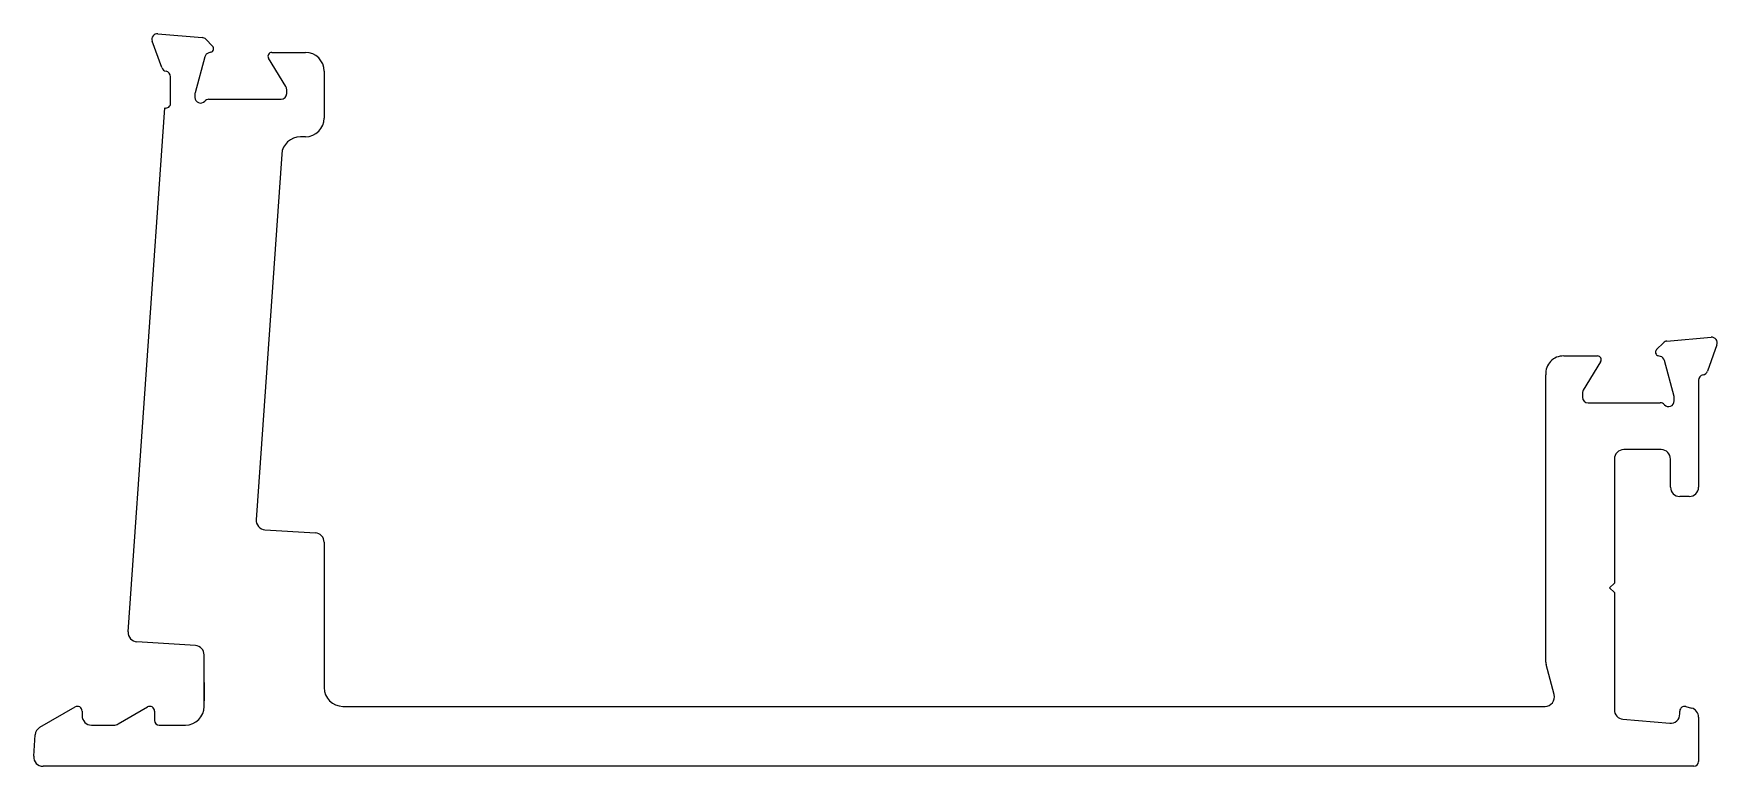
# Model space of a CAD drawing. Extents: x -43.8 to 46.1, y 4.1 to 43.2.
import ezdxf

# ---------------------------------------------------------------- set-up
doc = ezdxf.new("R2010")
doc.units = 0
doc.layers.add('PROFILE', color=1, linetype='CONTINUOUS')

msp = doc.modelspace()

# ---------------------------------------------------------------- linework, layer by layer
at = {"layer": 'PROFILE', "color": 7}
for p, q in [((-37.12, 43.241), (-34.754, 43.034)), ((-36.914, 41.429), (-37.428, 42.84)), ((-34.568, 42.948), (-34.204, 42.584)), ((-34.619, 42.007), (-35.135, 40.08)), ((-34.294, 42.249), (-34.407, 42.219)), ((-30.29, 40.42), (-31.216, 41.938)), ((-31.046, 42.242), (-31.046, 42.242)), ((-31.046, 42.242), (-29.246, 42.242)), ((-36.446, 39.525), (-36.446, 40.945)), ((-28.246, 41.242), (-28.246, 38.742)), ((-35.146, 40.003), (-35.146, 39.842)), ((-34.398, 39.742), (-30.546, 39.742)), ((-30.246, 40.042), (-30.246, 40.264)), ((-38.71, 11.316), (-36.755, 39.282)), ((-29.246, 37.742), (-29.514, 37.742)), ((-30.512, 36.812), (-31.876, 17.305)), ((43.452, 26.834), (45.817, 27.041)), ((42.902, 26.384), (43.266, 26.748)), ((46.125, 26.64), (45.612, 25.229)), ((37.943, 26.042), (39.743, 26.042)), ((39.914, 25.738), (38.987, 24.22)), ((43.105, 26.019), (42.991, 26.049)), ((43.833, 23.88), (43.317, 25.807)), ((36.979, 9.708), (36.979, 25.042)), ((45.143, 24.742), (45.143, 19.042)), ((38.943, 24.064), (38.943, 23.842)), ((39.243, 23.542), (43.096, 23.542)), ((43.843, 23.642), (43.843, 23.803)), ((43.143, 21.042), (41.144, 21.042)), ((40.644, 20.542), (40.644, 13.917)), ((43.643, 19.042), (43.643, 20.542)), ((44.643, 18.542), (44.143, 18.542)), ((-31.408, 16.771), (-28.714, 16.602)), ((-28.246, 16.103), (-28.246, 8.342)), ((40.644, 13.917), (40.394, 13.667)), ((40.394, 13.667), (40.644, 13.417)), ((40.644, 13.417), (40.644, 7.155)), ((-35.121, 10.585), (-38.243, 10.782)), ((-34.653, 7.635), (-34.653, 10.086)), ((37.426, 7.972), (36.996, 9.579)), ((-34.653, 7.342), (-34.653, 8.615)), ((-34.653, 8.615), (-34.653, 7.635)), ((-43.427, 6.223), (-41.546, 7.309)), ((-39.238, 6.409), (-37.68, 7.309)), ((-27.246, 7.342), (36.944, 7.342)), ((44.458, 7.334), (44.773, 7.249)), ((-41.171, 7.092), (-41.171, 6.842)), ((-40.671, 6.342), (-39.488, 6.342)), ((-37.305, 7.092), (-37.305, 6.592)), ((-37.055, 6.342), (-35.653, 6.342)), ((41.1, 6.657), (43.6, 6.438)), ((44.143, 6.936), (44.143, 7.092)), ((45.143, 6.767), (45.143, 4.392)), ((-43.756, 4.677), (-43.675, 5.825)), ((44.893, 4.142), (-43.257, 4.142))]:
    msp.add_line(p, q, dxfattribs=at)
for centre, radius, start, end in [((-37.146, 42.942), 0.3, 85, 200), ((-34.78, 42.735), 0.3, 45, 85), ((-34.346, 42.442), 0.2, 285, 45), ((-36.632, 41.532), 0.3, 200, 259.09572), ((-34.33, 41.929), 0.3, 105, 165), ((-31.046, 42.042), 0.2, 90, 211.4), ((-29.246, 41.242), 1, 0, 90), ((-36.746, 40.942), 0.3, 0.55424, 79.09572), ((-34.846, 40.003), 0.3, 165, 180), ((-34.846, 39.842), 0.3, 180, 318.18969), ((-34.398, 39.442), 0.3, 90, 138.18969), ((-30.546, 40.042), 0.3, 270, 0), ((-30.546, 40.264), 0.3, 0, 31.4), ((-36.696, 39.525), 0.25, 256.35079, 360), ((-29.246, 38.742), 1, 270, 0), ((-29.514, 36.742), 1, 90, 176), ((45.843, 26.742), 0.3, 340, 95), ((43.043, 26.242), 0.2, 135, 255), ((43.478, 26.535), 0.3, 95, 135), ((37.919, 25.101), 0.942, 88.53111, 183.5481), ((39.743, 25.842), 0.2, 328.6, 90), ((43.027, 25.729), 0.3, 15, 75), ((45.33, 25.332), 0.3, 280.90428, 340), ((45.443, 24.742), 0.3, 100.90428, 180), ((39.243, 24.064), 0.3, 148.6, 180), ((39.243, 23.842), 0.3, 180, 270), ((43.096, 23.242), 0.3, 41.81031, 90), ((43.543, 23.642), 0.3, 221.81031, 360), ((43.543, 23.803), 0.3, 360, 15), ((41.144, 20.542), 0.5, 90, 180), ((43.143, 20.542), 0.5, 360, 90), ((44.143, 19.042), 0.5, 180, 270), ((44.643, 19.042), 0.5, 270, 360), ((-31.377, 17.27), 0.5, 176, 266.39501), ((-28.746, 16.103), 0.5, 360, 86.39501), ((-38.211, 11.281), 0.5, 176, 266.39501), ((-35.153, 10.086), 0.5, 0, 86.39501), ((37.479, 9.708), 0.5, 180, 195), ((-27.246, 8.342), 1, 180, 270), ((-41.421, 7.092), 0.25, 0, 120), ((-37.555, 7.092), 0.25, 0, 120), ((-35.653, 7.342), 1, 270, 360), ((36.944, 7.842), 0.5, 270, 15), ((44.393, 7.092), 0.25, 75, 180), ((44.643, 6.767), 0.5, 0, 75), ((-40.671, 6.842), 0.5, 180, 270), ((-39.488, 6.842), 0.5, 270, 300), ((-37.055, 6.592), 0.25, 180, 270), ((41.144, 7.155), 0.5, 180, 264.98967), ((43.643, 6.936), 0.5, 265, 360), ((-43.177, 5.79), 0.5, 120, 176.00005), ((-43.257, 4.642), 0.5, 176.00005, 270), ((44.893, 4.392), 0.25, 270, 0)]:
    msp.add_arc(centre, radius, start, end, dxfattribs=at)

doc.saveas('drawing.dxf')
